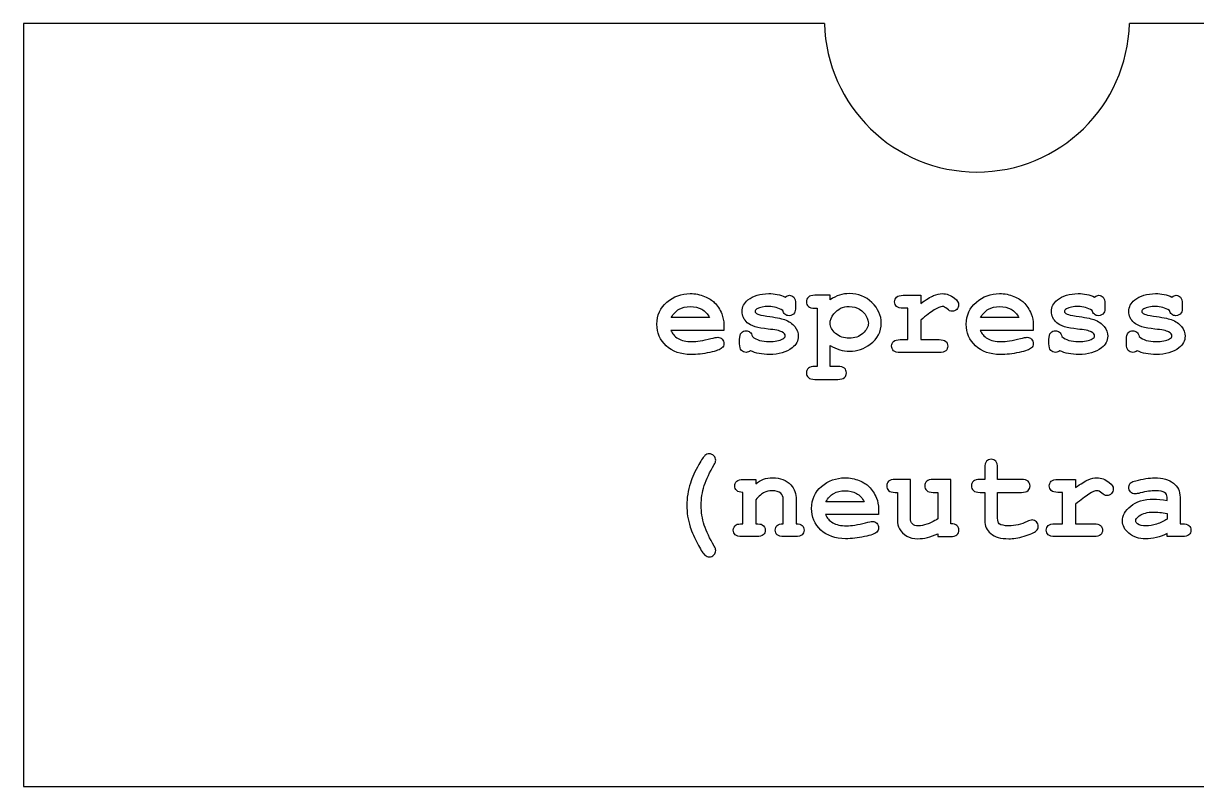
# Model space of a CAD drawing. Header units: millimetres. Extents: x -266 to -166, y 169 to 375.
# Drawn here: x -266 to -204.5, y 169 to 209 of the extents above; entities that cross this region are included whole.
import ezdxf

# ---------------------------------------------------------------- set-up
doc = ezdxf.new("R2010")
doc.units = ezdxf.units.MM
doc.header["$MEASUREMENT"] = 0
doc.layers.add('incisione', color=6, linetype='Continuous', true_color=0xff00ff)
doc.layers.add('taglio', color=178, linetype='Continuous', true_color=0x000000)

msp = doc.modelspace()

# ---------------------------------------------------------------- linework, layer by layer
at = {"layer": 'incisione'}
for points, knots in [([(-229.274, 192.909), (-229.274, 193.004), (-229.274, 193.1), (-229.274, 193.196), (-229.274, 193.416), (-229.309, 193.609), (-229.38, 193.777), (-229.483, 194.016), (-229.614, 194.218), (-229.772, 194.38), (-229.884, 194.493), (-230.056, 194.597), (-230.285, 194.694), (-230.515, 194.791), (-230.768, 194.839), (-231.043, 194.839), (-231.501, 194.839), (-231.905, 194.69), (-232.256, 194.392), (-232.607, 194.094), (-232.782, 193.707), (-232.782, 193.232), (-232.782, 192.785), (-232.62, 192.409), (-232.295, 192.103), (-231.971, 191.797), (-231.538, 191.645), (-230.997, 191.645), (-230.682, 191.645), (-230.354, 191.681), (-230.013, 191.755), (-229.672, 191.829), (-229.458, 191.906), (-229.37, 191.988), (-229.304, 192.049), (-229.271, 192.124), (-229.271, 192.212), (-229.271, 192.309), (-229.301, 192.389), (-229.363, 192.453), (-229.425, 192.517), (-229.501, 192.549), (-229.591, 192.549), (-229.657, 192.549), (-229.776, 192.527), (-229.947, 192.483), (-230.363, 192.375), (-230.696, 192.321), (-230.947, 192.321), (-231.253, 192.321), (-231.496, 192.375), (-231.675, 192.483), (-231.854, 192.591), (-231.979, 192.733), (-232.05, 192.909), (-231.124, 192.909), (-230.199, 192.909), (-229.274, 192.909)], [-19, -19, -19, -19, -18, -18, -18, -17, -17, -17, -16, -16, -16, -15, -15, -15, -14, -14, -14, -13, -13, -13, -12, -12, -12, -11, -11, -11, -10, -10, -10, -9, -9, -9, -8, -8, -8, -7, -7, -7, -6, -6, -6, -5, -5, -5, -4, -4, -4, -3, -3, -3, -2, -2, -2, -1, -1, -1, 0, 0, 0, 0]), ([(-226.185, 193.958), (-226.167, 193.874), (-226.128, 193.807), (-226.066, 193.757), (-226.004, 193.706), (-225.933, 193.681), (-225.851, 193.681), (-225.73, 193.681), (-225.635, 193.731), (-225.564, 193.833), (-225.529, 193.885), (-225.512, 193.986), (-225.512, 194.133), (-225.512, 194.188), (-225.512, 194.243), (-225.512, 194.298), (-225.512, 194.461), (-225.542, 194.577), (-225.604, 194.646), (-225.666, 194.715), (-225.743, 194.75), (-225.835, 194.75), (-225.866, 194.75), (-225.899, 194.742), (-225.936, 194.727), (-225.972, 194.712), (-226.011, 194.689), (-226.053, 194.658), (-226.185, 194.719), (-226.323, 194.765), (-226.467, 194.795), (-226.611, 194.824), (-226.761, 194.839), (-226.917, 194.839), (-227.366, 194.839), (-227.729, 194.729), (-228.007, 194.509), (-228.211, 194.349), (-228.314, 194.147), (-228.314, 193.905), (-228.314, 193.67), (-228.222, 193.472), (-228.04, 193.311), (-227.857, 193.148), (-227.494, 193.038), (-226.95, 192.981), (-226.585, 192.942), (-226.344, 192.893), (-226.228, 192.836), (-226.111, 192.779), (-226.053, 192.706), (-226.053, 192.618), (-226.053, 192.565), (-226.094, 192.515), (-226.175, 192.466), (-226.347, 192.369), (-226.587, 192.321), (-226.898, 192.321), (-227.087, 192.321), (-227.254, 192.344), (-227.399, 192.389), (-227.545, 192.434), (-227.669, 192.5), (-227.772, 192.588), (-227.803, 192.698), (-227.846, 192.776), (-227.901, 192.821), (-227.956, 192.866), (-228.024, 192.889), (-228.106, 192.889), (-228.207, 192.889), (-228.289, 192.854), (-228.351, 192.785), (-228.414, 192.715), (-228.446, 192.599), (-228.446, 192.437), (-228.446, 192.361), (-228.446, 192.285), (-228.446, 192.209), (-228.446, 192.046), (-228.414, 191.93), (-228.351, 191.861), (-228.289, 191.791), (-228.205, 191.757), (-228.099, 191.757), (-228.059, 191.757), (-228.021, 191.764), (-227.983, 191.78), (-227.946, 191.795), (-227.911, 191.817), (-227.878, 191.846), (-227.739, 191.78), (-227.587, 191.73), (-227.421, 191.696), (-227.255, 191.662), (-227.074, 191.645), (-226.878, 191.645), (-226.389, 191.645), (-225.992, 191.762), (-225.686, 191.998), (-225.473, 192.16), (-225.366, 192.363), (-225.366, 192.605), (-225.366, 192.783), (-225.429, 192.953), (-225.554, 193.113), (-225.68, 193.274), (-225.858, 193.395), (-226.089, 193.476), (-226.265, 193.538), (-226.578, 193.599), (-227.026, 193.661), (-227.271, 193.694), (-227.428, 193.728), (-227.498, 193.763), (-227.591, 193.812), (-227.637, 193.861), (-227.637, 193.912), (-227.637, 193.956), (-227.603, 193.997), (-227.535, 194.034), (-227.381, 194.12), (-227.173, 194.163), (-226.911, 194.163), (-226.779, 194.163), (-226.652, 194.146), (-226.531, 194.112), (-226.41, 194.077), (-226.295, 194.026), (-226.185, 193.958)], [-43, -43, -43, -43, -42, -42, -42, -41, -41, -41, -40, -40, -40, -39, -39, -39, -38, -38, -38, -37, -37, -37, -36, -36, -36, -35, -35, -35, -34, -34, -34, -33, -33, -33, -32, -32, -32, -31, -31, -31, -30, -30, -30, -29, -29, -29, -28, -28, -28, -27, -27, -27, -26, -26, -26, -25, -25, -25, -24, -24, -24, -23, -23, -23, -22, -22, -22, -21, -21, -21, -20, -20, -20, -19, -19, -19, -18, -18, -18, -17, -17, -17, -16, -16, -16, -15, -15, -15, -14, -14, -14, -13, -13, -13, -12, -12, -12, -11, -11, -11, -10, -10, -10, -9, -9, -9, -8, -8, -8, -7, -7, -7, -6, -6, -6, -5, -5, -5, -4, -4, -4, -3, -3, -3, -2, -2, -2, -1, -1, -1, 0, 0, 0, 0]), ([(-223.7, 192.126), (-223.7, 191.757), (-223.7, 191.387), (-223.7, 191.017), (-223.564, 191.017), (-223.429, 191.017), (-223.294, 191.017), (-223.131, 191.017), (-223.015, 190.986), (-222.946, 190.923), (-222.876, 190.861), (-222.842, 190.779), (-222.842, 190.678), (-222.842, 190.579), (-222.876, 190.498), (-222.946, 190.435), (-223.015, 190.372), (-223.131, 190.341), (-223.294, 190.341), (-223.693, 190.341), (-224.092, 190.341), (-224.492, 190.341), (-224.655, 190.341), (-224.771, 190.372), (-224.84, 190.435), (-224.909, 190.498), (-224.944, 190.579), (-224.944, 190.678), (-224.944, 190.779), (-224.909, 190.861), (-224.838, 190.923), (-224.768, 190.986), (-224.652, 191.017), (-224.492, 191.017), (-224.453, 191.017), (-224.415, 191.017), (-224.376, 191.017), (-224.376, 192.036), (-224.376, 193.055), (-224.376, 194.074), (-224.415, 194.074), (-224.453, 194.074), (-224.492, 194.074), (-224.655, 194.074), (-224.771, 194.105), (-224.84, 194.168), (-224.909, 194.23), (-224.944, 194.312), (-224.944, 194.413), (-224.944, 194.512), (-224.909, 194.593), (-224.84, 194.656), (-224.771, 194.719), (-224.655, 194.75), (-224.492, 194.75), (-224.228, 194.75), (-223.964, 194.75), (-223.7, 194.75), (-223.7, 194.673), (-223.7, 194.596), (-223.7, 194.519), (-223.541, 194.627), (-223.377, 194.707), (-223.208, 194.76), (-223.039, 194.813), (-222.865, 194.839), (-222.686, 194.839), (-222.224, 194.839), (-221.831, 194.682), (-221.505, 194.369), (-221.179, 194.055), (-221.017, 193.696), (-221.017, 193.291), (-221.017, 192.845), (-221.209, 192.476), (-221.594, 192.186), (-221.915, 191.944), (-222.277, 191.823), (-222.68, 191.823), (-222.854, 191.823), (-223.025, 191.848), (-223.195, 191.899), (-223.364, 191.949), (-223.532, 192.025), (-223.7, 192.126)], [0, 0, 0, 0, 1, 1, 1, 2, 2, 2, 3, 3, 3, 4, 4, 4, 5, 5, 5, 6, 6, 6, 7, 7, 7, 8, 8, 8, 9, 9, 9, 10, 10, 10, 11, 11, 11, 12, 12, 12, 13, 13, 13, 14, 14, 14, 15, 15, 15, 16, 16, 16, 17, 17, 17, 18, 18, 18, 19, 19, 19, 20, 20, 20, 21, 21, 21, 22, 22, 22, 23, 23, 23, 24, 24, 24, 25, 25, 25, 26, 26, 26, 27, 27, 27, 28, 28, 28, 28]), ([(-218.944, 194.75), (-219.251, 194.75), (-219.558, 194.75), (-219.865, 194.75), (-220.028, 194.75), (-220.144, 194.719), (-220.213, 194.656), (-220.282, 194.593), (-220.317, 194.512), (-220.317, 194.413), (-220.317, 194.312), (-220.282, 194.23), (-220.213, 194.168), (-220.144, 194.105), (-220.028, 194.074), (-219.865, 194.074), (-219.783, 194.074), (-219.702, 194.074), (-219.62, 194.074), (-219.62, 193.526), (-219.62, 192.978), (-219.62, 192.43), (-219.755, 192.43), (-219.889, 192.43), (-220.023, 192.43), (-220.186, 192.43), (-220.302, 192.399), (-220.371, 192.336), (-220.441, 192.273), (-220.475, 192.192), (-220.475, 192.093), (-220.475, 191.992), (-220.441, 191.91), (-220.371, 191.847), (-220.302, 191.785), (-220.186, 191.753), (-220.023, 191.753), (-219.342, 191.753), (-218.661, 191.753), (-217.98, 191.753), (-217.817, 191.753), (-217.701, 191.785), (-217.632, 191.847), (-217.563, 191.91), (-217.528, 191.991), (-217.528, 192.09), (-217.528, 192.191), (-217.563, 192.273), (-217.632, 192.336), (-217.701, 192.399), (-217.817, 192.43), (-217.98, 192.43), (-218.301, 192.43), (-218.623, 192.43), (-218.944, 192.43), (-218.944, 192.77), (-218.944, 193.11), (-218.944, 193.45), (-218.662, 193.687), (-218.427, 193.866), (-218.239, 193.984), (-218.051, 194.103), (-217.91, 194.163), (-217.815, 194.163), (-217.743, 194.163), (-217.66, 194.121), (-217.568, 194.037), (-217.475, 193.954), (-217.387, 193.912), (-217.304, 193.912), (-217.209, 193.912), (-217.128, 193.945), (-217.061, 194.012), (-216.994, 194.08), (-216.96, 194.162), (-216.96, 194.258), (-216.96, 194.373), (-217.031, 194.485), (-217.172, 194.595), (-217.378, 194.758), (-217.592, 194.839), (-217.812, 194.839), (-217.955, 194.839), (-218.108, 194.805), (-218.272, 194.737), (-218.436, 194.669), (-218.66, 194.532), (-218.944, 194.328), (-218.944, 194.468), (-218.944, 194.609), (-218.944, 194.75)], [-30, -30, -30, -30, -29, -29, -29, -28, -28, -28, -27, -27, -27, -26, -26, -26, -25, -25, -25, -24, -24, -24, -23, -23, -23, -22, -22, -22, -21, -21, -21, -20, -20, -20, -19, -19, -19, -18, -18, -18, -17, -17, -17, -16, -16, -16, -15, -15, -15, -14, -14, -14, -13, -13, -13, -12, -12, -12, -11, -11, -11, -10, -10, -10, -9, -9, -9, -8, -8, -8, -7, -7, -7, -6, -6, -6, -5, -5, -5, -4, -4, -4, -3, -3, -3, -2, -2, -2, -1, -1, -1, 0, 0, 0, 0]), ([(-213.05, 192.909), (-213.05, 193.004), (-213.05, 193.1), (-213.05, 193.196), (-213.05, 193.416), (-213.085, 193.609), (-213.155, 193.777), (-213.259, 194.016), (-213.389, 194.218), (-213.548, 194.38), (-213.66, 194.493), (-213.831, 194.597), (-214.061, 194.694), (-214.291, 194.791), (-214.543, 194.839), (-214.818, 194.839), (-215.276, 194.839), (-215.68, 194.69), (-216.031, 194.392), (-216.382, 194.094), (-216.558, 193.707), (-216.558, 193.232), (-216.558, 192.785), (-216.395, 192.409), (-216.071, 192.103), (-215.746, 191.797), (-215.314, 191.645), (-214.772, 191.645), (-214.458, 191.645), (-214.13, 191.681), (-213.789, 191.755), (-213.448, 191.829), (-213.233, 191.906), (-213.145, 191.988), (-213.079, 192.049), (-213.046, 192.124), (-213.046, 192.212), (-213.046, 192.309), (-213.077, 192.389), (-213.139, 192.453), (-213.2, 192.517), (-213.276, 192.549), (-213.366, 192.549), (-213.432, 192.549), (-213.551, 192.527), (-213.723, 192.483), (-214.139, 192.375), (-214.472, 192.321), (-214.723, 192.321), (-215.029, 192.321), (-215.271, 192.375), (-215.45, 192.483), (-215.63, 192.591), (-215.755, 192.733), (-215.825, 192.909), (-214.9, 192.909), (-213.975, 192.909), (-213.05, 192.909)], [-19, -19, -19, -19, -18, -18, -18, -17, -17, -17, -16, -16, -16, -15, -15, -15, -14, -14, -14, -13, -13, -13, -12, -12, -12, -11, -11, -11, -10, -10, -10, -9, -9, -9, -8, -8, -8, -7, -7, -7, -6, -6, -6, -5, -5, -5, -4, -4, -4, -3, -3, -3, -2, -2, -2, -1, -1, -1, 0, 0, 0, 0]), ([(-209.96, 193.958), (-209.943, 193.874), (-209.903, 193.807), (-209.842, 193.757), (-209.78, 193.706), (-209.708, 193.681), (-209.627, 193.681), (-209.506, 193.681), (-209.41, 193.731), (-209.34, 193.833), (-209.305, 193.885), (-209.287, 193.986), (-209.287, 194.133), (-209.287, 194.188), (-209.287, 194.243), (-209.287, 194.298), (-209.287, 194.461), (-209.318, 194.577), (-209.38, 194.646), (-209.441, 194.715), (-209.518, 194.75), (-209.611, 194.75), (-209.641, 194.75), (-209.675, 194.742), (-209.711, 194.727), (-209.748, 194.712), (-209.787, 194.689), (-209.828, 194.658), (-209.96, 194.719), (-210.098, 194.765), (-210.243, 194.795), (-210.387, 194.824), (-210.537, 194.839), (-210.693, 194.839), (-211.142, 194.839), (-211.505, 194.729), (-211.782, 194.509), (-211.987, 194.349), (-212.089, 194.147), (-212.089, 193.905), (-212.089, 193.67), (-211.998, 193.472), (-211.815, 193.311), (-211.633, 193.148), (-211.27, 193.038), (-210.726, 192.981), (-210.361, 192.942), (-210.12, 192.893), (-210.003, 192.836), (-209.887, 192.779), (-209.828, 192.706), (-209.828, 192.618), (-209.828, 192.565), (-209.869, 192.515), (-209.95, 192.466), (-210.122, 192.369), (-210.363, 192.321), (-210.673, 192.321), (-210.862, 192.321), (-211.03, 192.344), (-211.175, 192.389), (-211.32, 192.434), (-211.444, 192.5), (-211.548, 192.588), (-211.579, 192.698), (-211.622, 192.776), (-211.677, 192.821), (-211.732, 192.866), (-211.8, 192.889), (-211.881, 192.889), (-211.982, 192.889), (-212.064, 192.854), (-212.127, 192.785), (-212.19, 192.715), (-212.221, 192.599), (-212.221, 192.437), (-212.221, 192.361), (-212.221, 192.285), (-212.221, 192.209), (-212.221, 192.046), (-212.19, 191.93), (-212.127, 191.861), (-212.064, 191.791), (-211.98, 191.757), (-211.875, 191.757), (-211.835, 191.757), (-211.796, 191.764), (-211.759, 191.78), (-211.722, 191.795), (-211.686, 191.817), (-211.653, 191.846), (-211.515, 191.78), (-211.362, 191.73), (-211.196, 191.696), (-211.03, 191.662), (-210.849, 191.645), (-210.653, 191.645), (-210.165, 191.645), (-209.768, 191.762), (-209.462, 191.998), (-209.249, 192.16), (-209.142, 192.363), (-209.142, 192.605), (-209.142, 192.783), (-209.205, 192.953), (-209.33, 193.113), (-209.455, 193.274), (-209.634, 193.395), (-209.865, 193.476), (-210.041, 193.538), (-210.353, 193.599), (-210.802, 193.661), (-211.046, 193.694), (-211.204, 193.728), (-211.274, 193.763), (-211.366, 193.812), (-211.413, 193.861), (-211.413, 193.912), (-211.413, 193.956), (-211.378, 193.997), (-211.31, 194.034), (-211.156, 194.12), (-210.948, 194.163), (-210.686, 194.163), (-210.554, 194.163), (-210.428, 194.146), (-210.307, 194.112), (-210.186, 194.077), (-210.07, 194.026), (-209.96, 193.958)], [-43, -43, -43, -43, -42, -42, -42, -41, -41, -41, -40, -40, -40, -39, -39, -39, -38, -38, -38, -37, -37, -37, -36, -36, -36, -35, -35, -35, -34, -34, -34, -33, -33, -33, -32, -32, -32, -31, -31, -31, -30, -30, -30, -29, -29, -29, -28, -28, -28, -27, -27, -27, -26, -26, -26, -25, -25, -25, -24, -24, -24, -23, -23, -23, -22, -22, -22, -21, -21, -21, -20, -20, -20, -19, -19, -19, -18, -18, -18, -17, -17, -17, -16, -16, -16, -15, -15, -15, -14, -14, -14, -13, -13, -13, -12, -12, -12, -11, -11, -11, -10, -10, -10, -9, -9, -9, -8, -8, -8, -7, -7, -7, -6, -6, -6, -5, -5, -5, -4, -4, -4, -3, -3, -3, -2, -2, -2, -1, -1, -1, 0, 0, 0, 0]), ([(-205.904, 193.958), (-205.887, 193.874), (-205.847, 193.807), (-205.785, 193.757), (-205.724, 193.706), (-205.652, 193.681), (-205.571, 193.681), (-205.45, 193.681), (-205.354, 193.731), (-205.284, 193.833), (-205.249, 193.885), (-205.231, 193.986), (-205.231, 194.133), (-205.231, 194.188), (-205.231, 194.243), (-205.231, 194.298), (-205.231, 194.461), (-205.262, 194.577), (-205.323, 194.646), (-205.385, 194.715), (-205.462, 194.75), (-205.554, 194.75), (-205.585, 194.75), (-205.619, 194.742), (-205.655, 194.727), (-205.691, 194.712), (-205.73, 194.689), (-205.772, 194.658), (-205.904, 194.719), (-206.042, 194.765), (-206.186, 194.795), (-206.331, 194.824), (-206.481, 194.839), (-206.637, 194.839), (-207.086, 194.839), (-207.449, 194.729), (-207.726, 194.509), (-207.931, 194.349), (-208.033, 194.147), (-208.033, 193.905), (-208.033, 193.67), (-207.942, 193.472), (-207.759, 193.311), (-207.576, 193.148), (-207.213, 193.038), (-206.67, 192.981), (-206.305, 192.942), (-206.064, 192.893), (-205.947, 192.836), (-205.831, 192.779), (-205.772, 192.706), (-205.772, 192.618), (-205.772, 192.565), (-205.813, 192.515), (-205.894, 192.466), (-206.066, 192.369), (-206.307, 192.321), (-206.617, 192.321), (-206.806, 192.321), (-206.974, 192.344), (-207.119, 192.389), (-207.264, 192.434), (-207.388, 192.5), (-207.492, 192.588), (-207.523, 192.698), (-207.565, 192.776), (-207.62, 192.821), (-207.675, 192.866), (-207.744, 192.889), (-207.825, 192.889), (-207.926, 192.889), (-208.008, 192.854), (-208.071, 192.785), (-208.134, 192.715), (-208.165, 192.599), (-208.165, 192.437), (-208.165, 192.361), (-208.165, 192.285), (-208.165, 192.209), (-208.165, 192.046), (-208.134, 191.93), (-208.071, 191.861), (-208.008, 191.791), (-207.924, 191.757), (-207.818, 191.757), (-207.779, 191.757), (-207.74, 191.764), (-207.703, 191.78), (-207.666, 191.795), (-207.63, 191.817), (-207.597, 191.846), (-207.459, 191.78), (-207.306, 191.73), (-207.14, 191.696), (-206.974, 191.662), (-206.793, 191.645), (-206.597, 191.645), (-206.109, 191.645), (-205.712, 191.762), (-205.406, 191.998), (-205.193, 192.16), (-205.086, 192.363), (-205.086, 192.605), (-205.086, 192.783), (-205.149, 192.953), (-205.274, 193.113), (-205.399, 193.274), (-205.578, 193.395), (-205.809, 193.476), (-205.985, 193.538), (-206.297, 193.599), (-206.746, 193.661), (-206.99, 193.694), (-207.147, 193.728), (-207.218, 193.763), (-207.31, 193.812), (-207.356, 193.861), (-207.356, 193.912), (-207.356, 193.956), (-207.322, 193.997), (-207.254, 194.034), (-207.1, 194.12), (-206.892, 194.163), (-206.63, 194.163), (-206.498, 194.163), (-206.372, 194.146), (-206.251, 194.112), (-206.13, 194.077), (-206.014, 194.026), (-205.904, 193.958)], [-43, -43, -43, -43, -42, -42, -42, -41, -41, -41, -40, -40, -40, -39, -39, -39, -38, -38, -38, -37, -37, -37, -36, -36, -36, -35, -35, -35, -34, -34, -34, -33, -33, -33, -32, -32, -32, -31, -31, -31, -30, -30, -30, -29, -29, -29, -28, -28, -28, -27, -27, -27, -26, -26, -26, -25, -25, -25, -24, -24, -24, -23, -23, -23, -22, -22, -22, -21, -21, -21, -20, -20, -20, -19, -19, -19, -18, -18, -18, -17, -17, -17, -16, -16, -16, -15, -15, -15, -14, -14, -14, -13, -13, -13, -12, -12, -12, -11, -11, -11, -10, -10, -10, -9, -9, -9, -8, -8, -8, -7, -7, -7, -6, -6, -6, -5, -5, -5, -4, -4, -4, -3, -3, -3, -2, -2, -2, -1, -1, -1, 0, 0, 0, 0]), ([(-230.023, 193.585), (-230.127, 193.779), (-230.262, 193.923), (-230.429, 194.019), (-230.596, 194.115), (-230.795, 194.163), (-231.026, 194.163), (-231.255, 194.163), (-231.453, 194.115), (-231.62, 194.019), (-231.788, 193.923), (-231.924, 193.779), (-232.03, 193.585), (-231.361, 193.585), (-230.692, 193.585), (-230.023, 193.585)], [0, 0, 0, 0, 1, 1, 1, 2, 2, 2, 3, 3, 3, 4, 4, 4, 5, 5, 5, 5]), ([(-221.693, 193.288), (-221.693, 193.383), (-221.73, 193.503), (-221.805, 193.649), (-221.88, 193.796), (-221.995, 193.918), (-222.15, 194.016), (-222.305, 194.114), (-222.487, 194.163), (-222.696, 194.163), (-223.033, 194.163), (-223.3, 194.036), (-223.498, 193.783), (-223.633, 193.609), (-223.7, 193.442), (-223.7, 193.281), (-223.7, 193.101), (-223.603, 192.926), (-223.411, 192.755), (-223.218, 192.585), (-222.98, 192.499), (-222.696, 192.499), (-222.41, 192.499), (-222.172, 192.584), (-221.98, 192.753), (-221.789, 192.923), (-221.693, 193.101), (-221.693, 193.288)], [0, 0, 0, 0, 1, 1, 1, 2, 2, 2, 3, 3, 3, 4, 4, 4, 5, 5, 5, 6, 6, 6, 7, 7, 7, 8, 8, 8, 9, 9, 9, 9]), ([(-213.799, 193.585), (-213.902, 193.779), (-214.037, 193.923), (-214.205, 194.019), (-214.372, 194.115), (-214.571, 194.163), (-214.802, 194.163), (-215.031, 194.163), (-215.229, 194.115), (-215.396, 194.019), (-215.563, 193.923), (-215.7, 193.779), (-215.805, 193.585), (-215.136, 193.585), (-214.468, 193.585), (-213.799, 193.585)], [0, 0, 0, 0, 1, 1, 1, 2, 2, 2, 3, 3, 3, 4, 4, 4, 5, 5, 5, 5]), ([(-231.215, 183.741), (-231.215, 184.126), (-231.151, 184.516), (-231.023, 184.909), (-230.928, 185.2), (-230.782, 185.523), (-230.584, 185.88), (-230.441, 186.135), (-230.336, 186.292), (-230.267, 186.35), (-230.199, 186.408), (-230.123, 186.438), (-230.04, 186.438), (-229.943, 186.438), (-229.861, 186.405), (-229.795, 186.339), (-229.729, 186.273), (-229.696, 186.193), (-229.696, 186.101), (-229.696, 186.037), (-229.723, 185.961), (-229.776, 185.873), (-230.013, 185.484), (-230.186, 185.118), (-230.295, 184.777), (-230.404, 184.436), (-230.459, 184.091), (-230.459, 183.741), (-230.459, 183.389), (-230.404, 183.043), (-230.295, 182.702), (-230.186, 182.361), (-230.013, 181.995), (-229.776, 181.606), (-229.723, 181.52), (-229.696, 181.444), (-229.696, 181.378), (-229.696, 181.286), (-229.729, 181.207), (-229.795, 181.14), (-229.861, 181.074), (-229.943, 181.041), (-230.04, 181.041), (-230.121, 181.041), (-230.193, 181.068), (-230.254, 181.121), (-230.342, 181.198), (-230.459, 181.37), (-230.604, 181.639), (-230.813, 182.028), (-230.956, 182.35), (-231.033, 182.603), (-231.154, 182.99), (-231.215, 183.369), (-231.215, 183.741)], [0, 0, 0, 0, 1, 1, 1, 2, 2, 2, 3, 3, 3, 4, 4, 4, 5, 5, 5, 6, 6, 6, 7, 7, 7, 8, 8, 8, 9, 9, 9, 10, 10, 10, 11, 11, 11, 12, 12, 12, 13, 13, 13, 14, 14, 14, 15, 15, 15, 16, 16, 16, 17, 17, 17, 18, 18, 18, 18]), ([(-214.914, 184.418), (-214.914, 183.966), (-214.914, 183.513), (-214.914, 183.061), (-214.914, 182.916), (-214.884, 182.82), (-214.825, 182.774), (-214.733, 182.702), (-214.568, 182.665), (-214.33, 182.665), (-213.985, 182.665), (-213.666, 182.739), (-213.373, 182.886), (-213.261, 182.944), (-213.173, 182.972), (-213.109, 182.972), (-213.021, 182.972), (-212.944, 182.939), (-212.88, 182.873), (-212.815, 182.807), (-212.782, 182.727), (-212.782, 182.632), (-212.782, 182.544), (-212.817, 182.468), (-212.888, 182.405), (-212.996, 182.301), (-213.208, 182.206), (-213.526, 182.119), (-213.844, 182.032), (-214.112, 181.989), (-214.33, 181.989), (-214.75, 181.989), (-215.065, 182.079), (-215.276, 182.261), (-215.486, 182.442), (-215.591, 182.665), (-215.591, 182.929), (-215.591, 183.425), (-215.591, 183.922), (-215.591, 184.418), (-215.672, 184.418), (-215.754, 184.418), (-215.835, 184.418), (-215.998, 184.418), (-216.114, 184.449), (-216.183, 184.512), (-216.252, 184.574), (-216.287, 184.656), (-216.287, 184.758), (-216.287, 184.857), (-216.252, 184.938), (-216.183, 185), (-216.114, 185.063), (-215.998, 185.094), (-215.835, 185.094), (-215.754, 185.094), (-215.672, 185.094), (-215.591, 185.094), (-215.591, 185.298), (-215.591, 185.501), (-215.591, 185.705), (-215.591, 185.868), (-215.559, 185.984), (-215.497, 186.053), (-215.434, 186.122), (-215.352, 186.157), (-215.251, 186.157), (-215.152, 186.157), (-215.071, 186.122), (-215.008, 186.053), (-214.946, 185.984), (-214.914, 185.868), (-214.914, 185.705), (-214.914, 185.501), (-214.914, 185.298), (-214.914, 185.094), (-214.497, 185.094), (-214.08, 185.094), (-213.663, 185.094), (-213.501, 185.094), (-213.384, 185.063), (-213.315, 185), (-213.246, 184.938), (-213.211, 184.856), (-213.211, 184.754), (-213.211, 184.655), (-213.246, 184.574), (-213.315, 184.512), (-213.384, 184.449), (-213.501, 184.418), (-213.663, 184.418), (-214.08, 184.418), (-214.497, 184.418), (-214.914, 184.418)], [0, 0, 0, 0, 1, 1, 1, 2, 2, 2, 3, 3, 3, 4, 4, 4, 5, 5, 5, 6, 6, 6, 7, 7, 7, 8, 8, 8, 9, 9, 9, 10, 10, 10, 11, 11, 11, 12, 12, 12, 13, 13, 13, 14, 14, 14, 15, 15, 15, 16, 16, 16, 17, 17, 17, 18, 18, 18, 19, 19, 19, 20, 20, 20, 21, 21, 21, 22, 22, 22, 23, 23, 23, 24, 24, 24, 25, 25, 25, 26, 26, 26, 27, 27, 27, 28, 28, 28, 29, 29, 29, 30, 30, 30, 31, 31, 31, 31]), ([(-227.601, 185.094), (-227.815, 185.094), (-228.03, 185.094), (-228.244, 185.094), (-228.407, 185.094), (-228.523, 185.063), (-228.592, 185), (-228.662, 184.938), (-228.696, 184.857), (-228.696, 184.758), (-228.696, 184.659), (-228.662, 184.577), (-228.594, 184.513), (-228.526, 184.45), (-228.42, 184.418), (-228.277, 184.418), (-228.277, 183.87), (-228.277, 183.322), (-228.277, 182.774), (-228.451, 182.774), (-228.564, 182.758), (-228.617, 182.725), (-228.723, 182.656), (-228.776, 182.561), (-228.776, 182.438), (-228.776, 182.336), (-228.741, 182.254), (-228.672, 182.192), (-228.602, 182.129), (-228.486, 182.098), (-228.323, 182.098), (-228.067, 182.098), (-227.811, 182.098), (-227.554, 182.098), (-227.392, 182.098), (-227.276, 182.129), (-227.206, 182.192), (-227.137, 182.254), (-227.102, 182.335), (-227.102, 182.434), (-227.102, 182.562), (-227.156, 182.659), (-227.264, 182.725), (-227.315, 182.758), (-227.427, 182.774), (-227.601, 182.774), (-227.601, 183.193), (-227.601, 183.612), (-227.601, 184.032), (-227.42, 184.227), (-227.271, 184.356), (-227.153, 184.416), (-227.036, 184.477), (-226.899, 184.507), (-226.743, 184.507), (-226.536, 184.507), (-226.381, 184.463), (-226.277, 184.375), (-226.198, 184.307), (-226.158, 184.199), (-226.158, 184.051), (-226.158, 183.626), (-226.158, 183.2), (-226.158, 182.774), (-226.301, 182.774), (-226.407, 182.743), (-226.475, 182.68), (-226.543, 182.617), (-226.578, 182.537), (-226.578, 182.438), (-226.578, 182.336), (-226.543, 182.254), (-226.474, 182.192), (-226.404, 182.129), (-226.288, 182.098), (-226.125, 182.098), (-225.922, 182.098), (-225.718, 182.098), (-225.515, 182.098), (-225.352, 182.098), (-225.236, 182.129), (-225.167, 182.192), (-225.097, 182.254), (-225.063, 182.335), (-225.063, 182.434), (-225.063, 182.535), (-225.097, 182.617), (-225.165, 182.68), (-225.233, 182.743), (-225.339, 182.774), (-225.482, 182.774), (-225.482, 183.193), (-225.482, 183.612), (-225.482, 184.032), (-225.482, 184.353), (-225.574, 184.612), (-225.759, 184.81), (-225.992, 185.059), (-226.309, 185.183), (-226.71, 185.183), (-226.883, 185.183), (-227.045, 185.157), (-227.193, 185.104), (-227.342, 185.051), (-227.477, 184.972), (-227.601, 184.867), (-227.601, 184.942), (-227.601, 185.018), (-227.601, 185.094)], [-36, -36, -36, -36, -35, -35, -35, -34, -34, -34, -33, -33, -33, -32, -32, -32, -31, -31, -31, -30, -30, -30, -29, -29, -29, -28, -28, -28, -27, -27, -27, -26, -26, -26, -25, -25, -25, -24, -24, -24, -23, -23, -23, -22, -22, -22, -21, -21, -21, -20, -20, -20, -19, -19, -19, -18, -18, -18, -17, -17, -17, -16, -16, -16, -15, -15, -15, -14, -14, -14, -13, -13, -13, -12, -12, -12, -11, -11, -11, -10, -10, -10, -9, -9, -9, -8, -8, -8, -7, -7, -7, -6, -6, -6, -5, -5, -5, -4, -4, -4, -3, -3, -3, -2, -2, -2, -1, -1, -1, 0, 0, 0, 0]), ([(-221.162, 183.253), (-221.162, 183.348), (-221.162, 183.444), (-221.162, 183.54), (-221.162, 183.76), (-221.197, 183.953), (-221.267, 184.121), (-221.371, 184.361), (-221.502, 184.562), (-221.66, 184.725), (-221.772, 184.837), (-221.943, 184.941), (-222.173, 185.038), (-222.403, 185.135), (-222.656, 185.183), (-222.931, 185.183), (-223.388, 185.183), (-223.793, 185.034), (-224.144, 184.736), (-224.495, 184.438), (-224.67, 184.051), (-224.67, 183.576), (-224.67, 183.129), (-224.508, 182.753), (-224.183, 182.447), (-223.859, 182.142), (-223.426, 181.989), (-222.884, 181.989), (-222.57, 181.989), (-222.242, 182.026), (-221.901, 182.099), (-221.56, 182.173), (-221.345, 182.251), (-221.257, 182.332), (-221.191, 182.394), (-221.158, 182.468), (-221.158, 182.556), (-221.158, 182.653), (-221.189, 182.733), (-221.251, 182.797), (-221.312, 182.861), (-221.388, 182.893), (-221.479, 182.893), (-221.545, 182.893), (-221.663, 182.871), (-221.835, 182.827), (-222.251, 182.719), (-222.584, 182.665), (-222.835, 182.665), (-223.141, 182.665), (-223.383, 182.719), (-223.563, 182.827), (-223.742, 182.935), (-223.867, 183.077), (-223.937, 183.253), (-223.012, 183.253), (-222.087, 183.253), (-221.162, 183.253)], [-19, -19, -19, -19, -18, -18, -18, -17, -17, -17, -16, -16, -16, -15, -15, -15, -14, -14, -14, -13, -13, -13, -12, -12, -12, -11, -11, -11, -10, -10, -10, -9, -9, -9, -8, -8, -8, -7, -7, -7, -6, -6, -6, -5, -5, -5, -4, -4, -4, -3, -3, -3, -2, -2, -2, -1, -1, -1, 0, 0, 0, 0]), ([(-210.832, 185.094), (-211.139, 185.094), (-211.446, 185.094), (-211.752, 185.094), (-211.915, 185.094), (-212.031, 185.063), (-212.101, 185), (-212.17, 184.938), (-212.205, 184.857), (-212.205, 184.758), (-212.205, 184.656), (-212.17, 184.574), (-212.101, 184.512), (-212.031, 184.449), (-211.915, 184.418), (-211.752, 184.418), (-211.671, 184.418), (-211.59, 184.418), (-211.508, 184.418), (-211.508, 183.87), (-211.508, 183.322), (-211.508, 182.774), (-211.642, 182.774), (-211.777, 182.774), (-211.911, 182.774), (-212.074, 182.774), (-212.19, 182.743), (-212.259, 182.68), (-212.328, 182.617), (-212.363, 182.537), (-212.363, 182.438), (-212.363, 182.336), (-212.328, 182.254), (-212.259, 182.192), (-212.19, 182.129), (-212.074, 182.098), (-211.911, 182.098), (-211.23, 182.098), (-210.549, 182.098), (-209.868, 182.098), (-209.705, 182.098), (-209.589, 182.129), (-209.52, 182.192), (-209.45, 182.254), (-209.416, 182.335), (-209.416, 182.434), (-209.416, 182.535), (-209.45, 182.617), (-209.52, 182.68), (-209.589, 182.743), (-209.705, 182.774), (-209.868, 182.774), (-210.189, 182.774), (-210.51, 182.774), (-210.832, 182.774), (-210.832, 183.114), (-210.832, 183.454), (-210.832, 183.794), (-210.55, 184.032), (-210.315, 184.21), (-210.127, 184.329), (-209.939, 184.447), (-209.798, 184.507), (-209.703, 184.507), (-209.63, 184.507), (-209.548, 184.465), (-209.455, 184.381), (-209.363, 184.298), (-209.275, 184.256), (-209.191, 184.256), (-209.097, 184.256), (-209.016, 184.29), (-208.949, 184.357), (-208.882, 184.424), (-208.848, 184.506), (-208.848, 184.603), (-208.848, 184.717), (-208.919, 184.829), (-209.059, 184.939), (-209.266, 185.102), (-209.48, 185.183), (-209.7, 185.183), (-209.843, 185.183), (-209.996, 185.149), (-210.16, 185.081), (-210.324, 185.013), (-210.548, 184.876), (-210.832, 184.672), (-210.832, 184.813), (-210.832, 184.953), (-210.832, 185.094)], [-30, -30, -30, -30, -29, -29, -29, -28, -28, -28, -27, -27, -27, -26, -26, -26, -25, -25, -25, -24, -24, -24, -23, -23, -23, -22, -22, -22, -21, -21, -21, -20, -20, -20, -19, -19, -19, -18, -18, -18, -17, -17, -17, -16, -16, -16, -15, -15, -15, -14, -14, -14, -13, -13, -13, -12, -12, -12, -11, -11, -11, -10, -10, -10, -9, -9, -9, -8, -8, -8, -7, -7, -7, -6, -6, -6, -5, -5, -5, -4, -4, -4, -3, -3, -3, -2, -2, -2, -1, -1, -1, 0, 0, 0, 0]), ([(-206.026, 182.098), (-205.762, 182.098), (-205.498, 182.098), (-205.234, 182.098), (-205.072, 182.098), (-204.955, 182.129), (-204.886, 182.192), (-204.817, 182.254), (-204.782, 182.335), (-204.782, 182.434), (-204.782, 182.535), (-204.817, 182.617), (-204.886, 182.68), (-204.955, 182.743), (-205.072, 182.774), (-205.234, 182.774), (-205.273, 182.774), (-205.311, 182.774), (-205.35, 182.774), (-205.35, 183.238), (-205.35, 183.703), (-205.35, 184.167), (-205.35, 184.482), (-205.466, 184.73), (-205.698, 184.911), (-205.93, 185.093), (-206.256, 185.183), (-206.677, 185.183), (-206.817, 185.183), (-206.975, 185.17), (-207.149, 185.142), (-207.322, 185.115), (-207.493, 185.078), (-207.66, 185.032), (-207.785, 184.996), (-207.868, 184.966), (-207.908, 184.941), (-207.947, 184.916), (-207.978, 184.882), (-208, 184.84), (-208.022, 184.798), (-208.033, 184.749), (-208.033, 184.692), (-208.033, 184.59), (-208.002, 184.507), (-207.939, 184.442), (-207.876, 184.378), (-207.8, 184.345), (-207.71, 184.345), (-207.644, 184.345), (-207.551, 184.359), (-207.432, 184.388), (-207.113, 184.467), (-206.854, 184.507), (-206.653, 184.507), (-206.409, 184.507), (-206.244, 184.475), (-206.157, 184.411), (-206.07, 184.347), (-206.026, 184.265), (-206.026, 184.164), (-206.026, 184.11), (-206.026, 184.056), (-206.026, 184.002), (-206.295, 184.046), (-206.531, 184.068), (-206.736, 184.068), (-207.246, 184.068), (-207.646, 183.946), (-207.936, 183.703), (-208.225, 183.46), (-208.37, 183.197), (-208.37, 182.913), (-208.37, 182.68), (-208.256, 182.467), (-208.03, 182.274), (-207.803, 182.082), (-207.508, 181.985), (-207.145, 181.985), (-206.978, 181.985), (-206.792, 182.008), (-206.587, 182.053), (-206.383, 182.098), (-206.196, 182.166), (-206.026, 182.256), (-206.026, 182.203), (-206.026, 182.15), (-206.026, 182.098)], [-29, -29, -29, -29, -28, -28, -28, -27, -27, -27, -26, -26, -26, -25, -25, -25, -24, -24, -24, -23, -23, -23, -22, -22, -22, -21, -21, -21, -20, -20, -20, -19, -19, -19, -18, -18, -18, -17, -17, -17, -16, -16, -16, -15, -15, -15, -14, -14, -14, -13, -13, -13, -12, -12, -12, -11, -11, -11, -10, -10, -10, -9, -9, -9, -8, -8, -8, -7, -7, -7, -6, -6, -6, -5, -5, -5, -4, -4, -4, -3, -3, -3, -2, -2, -2, -1, -1, -1, 0, 0, 0, 0]), ([(-217.366, 185.094), (-217.366, 184.321), (-217.366, 183.548), (-217.366, 182.774), (-217.223, 182.774), (-217.118, 182.742), (-217.05, 182.678), (-216.981, 182.615), (-216.947, 182.533), (-216.947, 182.434), (-216.947, 182.335), (-216.982, 182.254), (-217.051, 182.192), (-217.12, 182.129), (-217.237, 182.098), (-217.399, 182.098), (-217.614, 182.098), (-217.828, 182.098), (-218.043, 182.098), (-218.043, 182.149), (-218.043, 182.201), (-218.043, 182.253), (-218.237, 182.165), (-218.421, 182.099), (-218.597, 182.055), (-218.773, 182.011), (-218.941, 181.989), (-219.099, 181.989), (-219.321, 181.989), (-219.514, 182.035), (-219.677, 182.129), (-219.839, 182.222), (-219.968, 182.352), (-220.063, 182.517), (-220.131, 182.636), (-220.165, 182.784), (-220.165, 182.962), (-220.165, 183.447), (-220.165, 183.933), (-220.165, 184.418), (-220.204, 184.418), (-220.242, 184.418), (-220.281, 184.418), (-220.443, 184.418), (-220.559, 184.449), (-220.629, 184.512), (-220.698, 184.574), (-220.733, 184.656), (-220.733, 184.758), (-220.733, 184.857), (-220.698, 184.938), (-220.629, 185), (-220.559, 185.063), (-220.443, 185.094), (-220.281, 185.094), (-220.017, 185.094), (-219.752, 185.094), (-219.488, 185.094), (-219.488, 184.423), (-219.488, 183.752), (-219.488, 183.081), (-219.488, 182.938), (-219.454, 182.833), (-219.384, 182.766), (-219.315, 182.699), (-219.209, 182.665), (-219.066, 182.665), (-218.93, 182.665), (-218.783, 182.692), (-218.625, 182.746), (-218.468, 182.8), (-218.274, 182.897), (-218.043, 183.038), (-218.043, 183.498), (-218.043, 183.958), (-218.043, 184.418), (-218.124, 184.418), (-218.206, 184.418), (-218.287, 184.418), (-218.45, 184.418), (-218.566, 184.449), (-218.635, 184.512), (-218.705, 184.574), (-218.739, 184.656), (-218.739, 184.758), (-218.739, 184.857), (-218.705, 184.938), (-218.635, 185), (-218.566, 185.063), (-218.45, 185.094), (-218.287, 185.094), (-217.98, 185.094), (-217.673, 185.094), (-217.366, 185.094)], [0, 0, 0, 0, 1, 1, 1, 2, 2, 2, 3, 3, 3, 4, 4, 4, 5, 5, 5, 6, 6, 6, 7, 7, 7, 8, 8, 8, 9, 9, 9, 10, 10, 10, 11, 11, 11, 12, 12, 12, 13, 13, 13, 14, 14, 14, 15, 15, 15, 16, 16, 16, 17, 17, 17, 18, 18, 18, 19, 19, 19, 20, 20, 20, 21, 21, 21, 22, 22, 22, 23, 23, 23, 24, 24, 24, 25, 25, 25, 26, 26, 26, 27, 27, 27, 28, 28, 28, 29, 29, 29, 30, 30, 30, 31, 31, 31, 31]), ([(-221.911, 183.929), (-222.014, 184.123), (-222.15, 184.268), (-222.317, 184.363), (-222.484, 184.459), (-222.683, 184.507), (-222.914, 184.507), (-223.143, 184.507), (-223.341, 184.459), (-223.508, 184.363), (-223.675, 184.268), (-223.812, 184.123), (-223.917, 183.929), (-223.249, 183.929), (-222.58, 183.929), (-221.911, 183.929)], [0, 0, 0, 0, 1, 1, 1, 2, 2, 2, 3, 3, 3, 4, 4, 4, 5, 5, 5, 5]), ([(-206.026, 183.309), (-206.297, 183.362), (-206.547, 183.388), (-206.776, 183.388), (-207.051, 183.388), (-207.287, 183.321), (-207.485, 183.187), (-207.608, 183.101), (-207.67, 183.014), (-207.67, 182.926), (-207.67, 182.862), (-207.64, 182.81), (-207.581, 182.771), (-207.471, 182.698), (-207.32, 182.662), (-207.129, 182.662), (-206.966, 182.662), (-206.782, 182.694), (-206.576, 182.758), (-206.37, 182.821), (-206.187, 182.908), (-206.026, 183.018), (-206.026, 183.115), (-206.026, 183.212), (-206.026, 183.309)], [0, 0, 0, 0, 1, 1, 1, 2, 2, 2, 3, 3, 3, 4, 4, 4, 5, 5, 5, 6, 6, 6, 7, 7, 7, 8, 8, 8, 8])]:
    msp.add_open_spline(points, degree=3, knots=knots, dxfattribs=at)
at = {"layer": 'taglio'}
msp.add_lwpolyline([(-223.997, 209), (-266, 209), (-266, 169), (-166, 169), (-166, 209), (-208.003, 209)], dxfattribs=at)
msp.add_arc((-216, 209.213), 8, 181.52729, 358.47271, dxfattribs=at)

doc.saveas('drawing.dxf')
